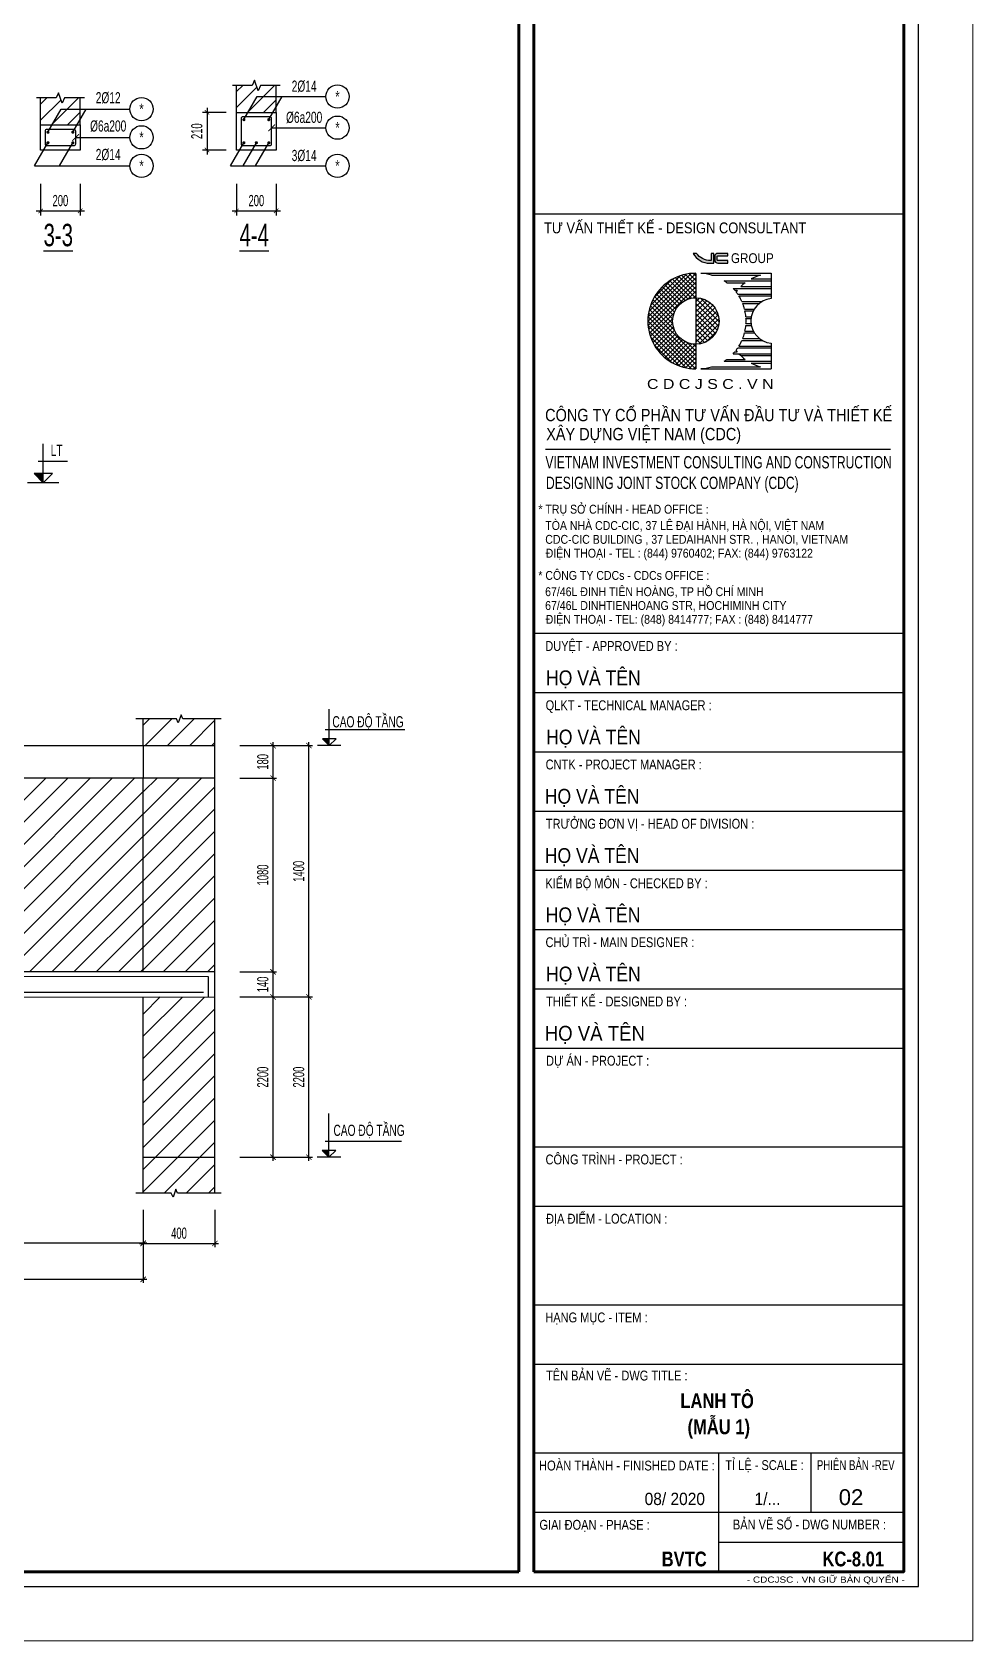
# Model space of a CAD drawing. Header units: millimetres. Extents: x 0 to 23128, y 0 to 16335.
# Drawn here: x 17884 to 23128, y 0 to 8960 of the extents above; entities that cross this region are included whole.
import ezdxf
from ezdxf.enums import TextEntityAlignment as Align

# ---------------------------------------------------------------- set-up
doc = ezdxf.new("R2010")
doc.units = ezdxf.units.MM
doc.header["$LTSCALE"] = 100
doc.header["$MEASUREMENT"] = 0
doc.header["$PDMODE"] = 2
doc.layers.get('0').update_dxf_attribs({"lineweight": 20})
doc.layers.get('Defpoints').update_dxf_attribs({"color": 40, "lineweight": 20})
for name, color, linetype in [('CDC -TEXT KHUNG', 7, 'Continuous'), ('CDC-KHUNGTEN', 9, 'Continuous'), ('CDC.02.DIM', 1, 'Continuous'), ('CDC.03.BORDER', 3, 'Continuous'), ('CDC.05.STEEL', 4, 'Continuous'), ('CDC.06.TEXT', 2, 'Continuous'), ('CDC.10.HATCH', 9, 'Continuous'), ('CDC.11.NOTE', 8, 'Continuous'), ('CDC.14.STEELNUM', 9, 'Continuous'), ('STEEL_NODE', 6, 'Continuous')]:
    doc.layers.add(name, color=color, linetype=linetype)
doc.styles.add('ARIAL', font='arial.ttf', dxfattribs={"width": 0.6})
doc.styles.add('Arial_B_3', font='arialbd.ttf', dxfattribs={"width": 0.75, "height": 3})
doc.styles.add('KT CDC', font='arial.ttf', dxfattribs={"width": 0.85, "height": 200})
doc.dimstyles.new('1-25', dxfattribs={"dimtxt": 62.5, "dimasz": 30, "dimexe": 20, "dimexo": 0, "dimgap": 25, "dimtad": 1, "dimdec": 0, "dimzin": 0, "dimdsep": 46, "dimtxsty": 'ARIAL', "dimblk": 'ARCHTICK', "dimcen": 0, "dimdle": 20, "dimclrd": 1, "dimclre": 1, "dimclrt": 2, "dimadec": 0, "dimazin": 0, "dimtfac": 1, "dimtdec": 0, "dimtmove": 2, "dimatfit": 3, "dimldrblk": 'ARCHTICK', "dimfxl": 1, "dimtolj": 1, "dimtzin": 0, "dimarcsym": 1})
doc.dimstyles.new('dim25', dxfattribs={"dimscale": 25, "dimtxt": 2.5, "dimasz": 1, "dimexe": 1, "dimexo": 0, "dimgap": 1, "dimtad": 1, "dimdec": 0, "dimdsep": 46, "dimtxsty": 'ARIAL', "dimblk": 'ARCHTICK', "dimcen": 1, "dimdle": 1, "dimclrd": 1, "dimclre": 1, "dimclrt": 2, "dimadec": 0, "dimazin": 0, "dimtfac": 0.00072, "dimtdec": 0, "dimtix": 1, "dimtmove": 2, "dimatfit": 3, "dimldrblk": 'ARCHTICK', "dimfxl": 1, "dimtolj": 1, "dimarcsym": 0})

# ---------------------------------------------------------------- blocks, each defined once
blk = doc.blocks.new('_ArchTick')
at = {"color": 0, "linetype": 'ByBlock', "const_width": 0.15}
blk.add_lwpolyline([(-0.5, -0.5), (0.5, 0.5)], dxfattribs=at)
blk = doc.blocks.new('*D15')
at = {"layer": 'CDC.02.DIM', "color": 1, "lineweight": -2, "transparency": 16777216}
for p, q in [((17931.1, 8116.1), (17931.1, 7939.8)), ((18151.3, 8116.1), (18151.3, 7939.8)), ((17906.1, 7964.8), (18176.3, 7964.8))]:
    blk.add_line(p, q, dxfattribs=at)
at = {"layer": 'Defpoints', "color": 0, "transparency": 16777216}
for p in [(17931.1, 8116.1), (18151.3, 8116.1), (18151.3, 7964.8)]:
    blk.add_point(p, dxfattribs=at)
at = {"layer": 'CDC.02.DIM', "color": 1, "lineweight": -2, "transparency": 16777216, "xscale": 25, "yscale": 25, "zscale": 25, "rotation": 180}
blk.add_blockref('_ArchTick', (17931.1, 7964.8), dxfattribs=at)
at = {"layer": 'CDC.02.DIM', "color": 1, "lineweight": -2, "transparency": 16777216, "xscale": 25, "yscale": 25, "zscale": 25}
blk.add_blockref('_ArchTick', (18151.3, 7964.8), dxfattribs=at)
at = {"layer": 'CDC.02.DIM', "color": 2, "transparency": 16777216, "insert": (18041.2, 8021.8), "char_height": 62.5, "attachment_point": 5, "style": 'ARIAL'}
blk.add_mtext('\\A1;200', dxfattribs=at)
blk = doc.blocks.new('*D91')
at = {"layer": 'CDC.02.DIM', "color": 1, "lineweight": -2, "transparency": 16777216}
for p, q in [((19023.5, 8116.1), (19023.5, 7939.8)), ((19243.6, 8116.1), (19243.6, 7939.8)), ((18998.5, 7964.8), (19268.6, 7964.8))]:
    blk.add_line(p, q, dxfattribs=at)
at = {"layer": 'Defpoints', "color": 0, "transparency": 16777216}
for p in [(19023.5, 8116.1), (19243.6, 8116.1), (19243.6, 7964.8)]:
    blk.add_point(p, dxfattribs=at)
at = {"layer": 'CDC.02.DIM', "color": 1, "lineweight": -2, "transparency": 16777216, "xscale": 25, "yscale": 25, "zscale": 25, "rotation": 180}
blk.add_blockref('_ArchTick', (19023.5, 7964.8), dxfattribs=at)
at = {"layer": 'CDC.02.DIM', "color": 1, "lineweight": -2, "transparency": 16777216, "xscale": 25, "yscale": 25, "zscale": 25}
blk.add_blockref('_ArchTick', (19243.6, 7964.8), dxfattribs=at)
at = {"layer": 'CDC.02.DIM', "color": 2, "transparency": 16777216, "insert": (19133.5, 8021.8), "char_height": 62.5, "attachment_point": 5, "style": 'ARIAL'}
blk.add_mtext('\\A1;200', dxfattribs=at)
blk = doc.blocks.new('*D92')
at = {"layer": 'CDC.02.DIM', "color": 1, "lineweight": -2, "transparency": 16777216}
for p, q in [((18964.9, 8513.7), (18833.7, 8513.7)), ((18858.7, 8538.7), (18858.7, 8278.7)), ((18964.9, 8303.7), (18833.7, 8303.7))]:
    blk.add_line(p, q, dxfattribs=at)
at = {"layer": 'Defpoints', "color": 0, "transparency": 16777216}
for p in [(18964.9, 8513.7), (18858.7, 8303.7), (18964.9, 8303.7)]:
    blk.add_point(p, dxfattribs=at)
at = {"layer": 'CDC.02.DIM', "color": 1, "lineweight": -2, "transparency": 16777216, "xscale": 25, "yscale": 25, "zscale": 25}
for p, rotation in [((18858.7, 8513.7), 90), ((18858.7, 8303.7), 270)]:
    blk.add_blockref('_ArchTick', p, dxfattribs=dict(at, rotation=rotation))
at = {"layer": 'CDC.02.DIM', "color": 2, "transparency": 16777216, "insert": (18801.8, 8408.7), "char_height": 62.5, "attachment_point": 5, "rotation": 90, "style": 'ARIAL'}
blk.add_mtext('\\A1;210', dxfattribs=at)
blk = doc.blocks.new('*D127')
at = {"layer": 'CDC.02.DIM', "color": 1, "lineweight": -2, "transparency": 16777216}
for p, q in [((13402.4, 2402.4), (13402.4, 1993.4)), ((18502.4, 2400.9), (18502.4, 1993.4)), ((18522.4, 2013.4), (13382.4, 2013.4))]:
    blk.add_line(p, q, dxfattribs=at)
at = {"layer": 'Defpoints', "color": 0, "transparency": 16777216}
for p in [(13402.4, 2402.4), (18502.4, 2400.9), (13402.4, 2013.4)]:
    blk.add_point(p, dxfattribs=at)
at = {"layer": 'CDC.02.DIM', "color": 1, "lineweight": -2, "transparency": 16777216, "xscale": 30, "yscale": 30, "zscale": 30, "rotation": 180}
blk.add_blockref('_ArchTick', (13402.4, 2013.4), dxfattribs=at)
at = {"layer": 'CDC.02.DIM', "color": 1, "lineweight": -2, "transparency": 16777216, "xscale": 30, "yscale": 30, "zscale": 30}
blk.add_blockref('_ArchTick', (18502.4, 2013.4), dxfattribs=at)
at = {"layer": 'CDC.02.DIM', "color": 2, "transparency": 16777216, "insert": (15952.4, 2070.3), "char_height": 62.5, "attachment_point": 5, "style": 'ARIAL'}
blk.add_mtext('\\A1;5100', dxfattribs=at)
blk = doc.blocks.new('*D131')
at = {"layer": 'CDC.02.DIM', "color": 1, "lineweight": -2, "transparency": 16777216}
for p, q in [((16802.4, 2402.4), (16802.4, 2194.9)), ((18502.4, 2400.9), (18502.4, 2194.9)), ((18522.4, 2214.9), (16782.4, 2214.9))]:
    blk.add_line(p, q, dxfattribs=at)
at = {"layer": 'Defpoints', "color": 0, "transparency": 16777216}
for p in [(16802.4, 2402.4), (18502.4, 2400.9), (16802.4, 2214.9)]:
    blk.add_point(p, dxfattribs=at)
at = {"layer": 'CDC.02.DIM', "color": 1, "lineweight": -2, "transparency": 16777216, "xscale": 30, "yscale": 30, "zscale": 30, "rotation": 180}
blk.add_blockref('_ArchTick', (16802.4, 2214.9), dxfattribs=at)
at = {"layer": 'CDC.02.DIM', "color": 1, "lineweight": -2, "transparency": 16777216, "xscale": 30, "yscale": 30, "zscale": 30}
blk.add_blockref('_ArchTick', (18502.4, 2214.9), dxfattribs=at)
at = {"layer": 'CDC.02.DIM', "color": 2, "transparency": 16777216, "insert": (17652.4, 2271.8), "char_height": 62.5, "attachment_point": 5, "style": 'ARIAL'}
blk.add_mtext('\\A1;1700', dxfattribs=at)
blk = doc.blocks.new('*D132')
at = {"layer": 'CDC.02.DIM', "color": 1, "lineweight": -2, "transparency": 16777216}
for p, q in [((18502.4, 2400.9), (18502.4, 2193.4)), ((18902.4, 2400.9), (18902.4, 2193.4)), ((18482.4, 2213.4), (18922.4, 2213.4))]:
    blk.add_line(p, q, dxfattribs=at)
at = {"layer": 'Defpoints', "color": 0, "transparency": 16777216}
for p in [(18502.4, 2400.9), (18902.4, 2400.9), (18902.4, 2213.4)]:
    blk.add_point(p, dxfattribs=at)
at = {"layer": 'CDC.02.DIM', "color": 1, "lineweight": -2, "transparency": 16777216, "xscale": 30, "yscale": 30, "zscale": 30, "rotation": 180}
blk.add_blockref('_ArchTick', (18502.4, 2213.4), dxfattribs=at)
at = {"layer": 'CDC.02.DIM', "color": 1, "lineweight": -2, "transparency": 16777216, "xscale": 30, "yscale": 30, "zscale": 30}
blk.add_blockref('_ArchTick', (18902.4, 2213.4), dxfattribs=at)
at = {"layer": 'CDC.02.DIM', "color": 2, "transparency": 16777216, "insert": (18702.4, 2270.3), "char_height": 62.5, "attachment_point": 5, "style": 'ARIAL'}
blk.add_mtext('\\A1;400', dxfattribs=at)
blk = doc.blocks.new('*D133')
at = {"layer": 'CDC.02.DIM', "color": 1, "lineweight": -2, "transparency": 16777216}
for p, q in [((19040.9, 4986.2), (19246.6, 4986.2)), ((19226.6, 4785.8), (19226.6, 5006.2)), ((19040.9, 4805.8), (19246.6, 4805.8))]:
    blk.add_line(p, q, dxfattribs=at)
at = {"layer": 'Defpoints', "color": 0, "transparency": 16777216}
for p in [(19040.9, 4986.2), (19226.6, 4986.2), (19040.9, 4805.8)]:
    blk.add_point(p, dxfattribs=at)
at = {"layer": 'CDC.02.DIM', "color": 1, "lineweight": -2, "transparency": 16777216, "xscale": 30, "yscale": 30, "zscale": 30}
for p, rotation in [((19226.6, 4986.2), 90), ((19226.6, 4805.8), 270)]:
    blk.add_blockref('_ArchTick', p, dxfattribs=dict(at, rotation=rotation))
at = {"layer": 'CDC.02.DIM', "color": 2, "transparency": 16777216, "insert": (19169.7, 4896), "char_height": 62.5, "attachment_point": 5, "rotation": 90, "style": 'ARIAL'}
blk.add_mtext('\\A1;180', dxfattribs=at)
blk = doc.blocks.new('*D134')
at = {"layer": 'CDC.02.DIM', "color": 1, "lineweight": -2, "transparency": 16777216}
for p, q in [((19040.9, 4805.8), (19246.6, 4805.8)), ((19226.6, 3706.2), (19226.6, 4825.8)), ((19040.9, 3726.2), (19246.6, 3726.2))]:
    blk.add_line(p, q, dxfattribs=at)
at = {"layer": 'Defpoints', "color": 0, "transparency": 16777216}
for p in [(19040.9, 4805.8), (19226.6, 4805.8), (19040.9, 3726.2)]:
    blk.add_point(p, dxfattribs=at)
at = {"layer": 'CDC.02.DIM', "color": 1, "lineweight": -2, "transparency": 16777216, "xscale": 30, "yscale": 30, "zscale": 30}
for p, rotation in [((19226.6, 4805.8), 90), ((19226.6, 3726.2), 270)]:
    blk.add_blockref('_ArchTick', p, dxfattribs=dict(at, rotation=rotation))
at = {"layer": 'CDC.02.DIM', "color": 2, "transparency": 16777216, "insert": (19169.7, 4266), "char_height": 62.5, "attachment_point": 5, "rotation": 90, "style": 'ARIAL'}
blk.add_mtext('\\A1;1080', dxfattribs=at)
blk = doc.blocks.new('*D135')
at = {"layer": 'CDC.02.DIM', "color": 1, "lineweight": -2, "transparency": 16777216}
for p, q in [((19040.9, 3726.2), (19246.6, 3726.2)), ((19226.6, 3566.2), (19226.6, 3746.2)), ((19040.9, 3586.2), (19246.6, 3586.2))]:
    blk.add_line(p, q, dxfattribs=at)
at = {"layer": 'Defpoints', "color": 0, "transparency": 16777216}
for p in [(19040.9, 3726.2), (19226.6, 3726.2), (19040.9, 3586.2)]:
    blk.add_point(p, dxfattribs=at)
at = {"layer": 'CDC.02.DIM', "color": 1, "lineweight": -2, "transparency": 16777216, "xscale": 30, "yscale": 30, "zscale": 30}
for p, rotation in [((19226.6, 3726.2), 90), ((19226.6, 3586.2), 270)]:
    blk.add_blockref('_ArchTick', p, dxfattribs=dict(at, rotation=rotation))
at = {"layer": 'CDC.02.DIM', "color": 2, "transparency": 16777216, "insert": (19169.7, 3656.2), "char_height": 62.5, "attachment_point": 5, "rotation": 90, "style": 'ARIAL'}
blk.add_mtext('\\A1;140', dxfattribs=at)
blk = doc.blocks.new('*D136')
at = {"layer": 'CDC.02.DIM', "color": 1, "lineweight": -2, "transparency": 16777216}
for p, q in [((19040.9, 3586.2), (19246.6, 3586.2)), ((19226.6, 2673.7), (19226.6, 3606.2)), ((19040.9, 2693.7), (19246.6, 2693.7))]:
    blk.add_line(p, q, dxfattribs=at)
at = {"layer": 'Defpoints', "color": 0, "transparency": 16777216}
for p in [(19040.9, 3586.2), (19226.6, 3586.2), (19040.9, 2693.7)]:
    blk.add_point(p, dxfattribs=at)
at = {"layer": 'CDC.02.DIM', "color": 1, "lineweight": -2, "transparency": 16777216, "xscale": 30, "yscale": 30, "zscale": 30}
for p, rotation in [((19226.6, 3586.2), 90), ((19226.6, 2693.7), 270)]:
    blk.add_blockref('_ArchTick', p, dxfattribs=dict(at, rotation=rotation))
at = {"layer": 'CDC.02.DIM', "color": 2, "transparency": 16777216, "insert": (19169.7, 3139.9), "char_height": 62.5, "attachment_point": 5, "rotation": 90, "style": 'ARIAL'}
blk.add_mtext('\\A1;2200', dxfattribs=at)
blk = doc.blocks.new('*D137')
at = {"layer": 'CDC.02.DIM', "color": 1, "lineweight": -2, "transparency": 16777216}
for p, q in [((19040.9, 4986.2), (19446.6, 4986.2)), ((19426.6, 3566.2), (19426.6, 5006.2)), ((19040.9, 3586.2), (19446.6, 3586.2))]:
    blk.add_line(p, q, dxfattribs=at)
at = {"layer": 'Defpoints', "color": 0, "transparency": 16777216}
for p in [(19040.9, 4986.2), (19426.6, 4986.2), (19040.9, 3586.2)]:
    blk.add_point(p, dxfattribs=at)
at = {"layer": 'CDC.02.DIM', "color": 1, "lineweight": -2, "transparency": 16777216, "xscale": 30, "yscale": 30, "zscale": 30}
for p, rotation in [((19426.6, 4986.2), 90), ((19426.6, 3586.2), 270)]:
    blk.add_blockref('_ArchTick', p, dxfattribs=dict(at, rotation=rotation))
at = {"layer": 'CDC.02.DIM', "color": 2, "transparency": 16777216, "insert": (19369.7, 4286.2), "char_height": 62.5, "attachment_point": 5, "rotation": 90, "style": 'ARIAL'}
blk.add_mtext('\\A1;1400', dxfattribs=at)
blk = doc.blocks.new('*D138')
at = {"layer": 'CDC.02.DIM', "color": 1, "lineweight": -2, "transparency": 16777216}
for p, q in [((19040.9, 3586.2), (19446.6, 3586.2)), ((19426.6, 2673.7), (19426.6, 3606.2)), ((19040.9, 2693.7), (19446.6, 2693.7))]:
    blk.add_line(p, q, dxfattribs=at)
at = {"layer": 'Defpoints', "color": 0, "transparency": 16777216}
for p in [(19040.9, 3586.2), (19426.6, 3586.2), (19040.9, 2693.7)]:
    blk.add_point(p, dxfattribs=at)
at = {"layer": 'CDC.02.DIM', "color": 1, "lineweight": -2, "transparency": 16777216, "xscale": 30, "yscale": 30, "zscale": 30}
for p, rotation in [((19426.6, 3586.2), 90), ((19426.6, 2693.7), 270)]:
    blk.add_blockref('_ArchTick', p, dxfattribs=dict(at, rotation=rotation))
at = {"layer": 'CDC.02.DIM', "color": 2, "transparency": 16777216, "insert": (19369.7, 3139.9), "char_height": 62.5, "attachment_point": 5, "rotation": 90, "style": 'ARIAL'}
blk.add_mtext('\\A1;2200', dxfattribs=at)
blk = doc.blocks.new('LOGOmoi')
at = {"layer": 'CDC -TEXT KHUNG'}
h = blk.add_hatch(color=1, dxfattribs=at)
h.paths.add_polyline_path([(1.46, 5.45), (1.26, 5.45), (1.26, 4.88), (1.21, 4.88, -0.237912), (0.06, 5.45), (-0.2, 5.45, 0.272847), (1.14, 4.66), (1.46, 4.66)])
h.paths.add_polyline_path([(2.59, 5.45), (1.8, 5.45, 0.414214), (1.54, 5.2), (1.54, 4.92, 0.414214), (1.8, 4.66), (2.59, 4.66), (2.59, 4.87), (1.8, 4.87, -0.414214), (1.74, 4.92), (1.74, 5.2, -0.414214), (1.8, 5.25), (2.59, 5.25)])
h = blk.add_hatch(dxfattribs=at)
h.set_pattern_fill('ANSI37', color=102, scale=2.293939, angle=360, style=0)
h.set_pattern_definition([(45, (-2844.4439, 636.61023), (-0.178426552, 0.178426553), []), (135, (-2844.4439, 636.61023), (-0.178426552, -0.178426553), [])])
edge = h.paths.add_edge_path()
edge.add_arc((0.02, 0), 1.87, 90, 270)
edge.add_line((0.02, -1.88), (0.02, -3.84))
edge.add_line((0.02, -3.84), (-0.17, -3.84))
edge.add_line((-0.17, -3.84), (-0.36, -3.83))
edge.add_line((-0.36, -3.83), (-0.55, -3.8))
edge.add_line((-0.55, -3.8), (-0.73, -3.77))
edge.add_line((-0.73, -3.77), (-0.92, -3.73))
edge.add_line((-0.92, -3.73), (-1.1, -3.68))
edge.add_line((-1.1, -3.68), (-1.28, -3.62))
edge.add_line((-1.28, -3.62), (-1.45, -3.55))
edge.add_line((-1.45, -3.55), (-1.63, -3.48))
edge.add_line((-1.63, -3.48), (-1.79, -3.39))
edge.add_line((-1.79, -3.39), (-1.96, -3.3))
edge.add_line((-1.96, -3.3), (-2.12, -3.2))
edge.add_line((-2.12, -3.2), (-2.27, -3.09))
edge.add_line((-2.27, -3.09), (-2.42, -2.97))
edge.add_line((-2.42, -2.97), (-2.56, -2.85))
edge.add_line((-2.56, -2.85), (-2.7, -2.72))
edge.add_line((-2.7, -2.72), (-2.83, -2.58))
edge.add_line((-2.83, -2.58), (-2.95, -2.44))
edge.add_line((-2.95, -2.44), (-3.07, -2.29))
edge.add_line((-3.07, -2.29), (-3.18, -2.14))
edge.add_line((-3.18, -2.14), (-3.28, -1.98))
edge.add_line((-3.28, -1.98), (-3.37, -1.81))
edge.add_line((-3.37, -1.81), (-3.46, -1.64))
edge.add_line((-3.46, -1.64), (-3.53, -1.47))
edge.add_line((-3.53, -1.47), (-3.6, -1.3))
edge.add_line((-3.6, -1.3), (-3.66, -1.12))
edge.add_line((-3.66, -1.12), (-3.71, -0.93))
edge.add_line((-3.71, -0.93), (-3.75, -0.75))
edge.add_line((-3.75, -0.75), (-3.79, -0.56))
edge.add_line((-3.79, -0.56), (-3.81, -0.38))
edge.add_line((-3.81, -0.38), (-3.82, -0.19))
edge.add_line((-3.82, -0.19), (-3.83, 0))
edge.add_line((-3.83, 0), (-3.82, 0.19))
edge.add_line((-3.82, 0.19), (-3.81, 0.38))
edge.add_line((-3.81, 0.38), (-3.79, 0.56))
edge.add_line((-3.79, 0.56), (-3.75, 0.75))
edge.add_line((-3.75, 0.75), (-3.71, 0.93))
edge.add_line((-3.71, 0.93), (-3.66, 1.12))
edge.add_line((-3.66, 1.12), (-3.6, 1.3))
edge.add_line((-3.6, 1.3), (-3.53, 1.47))
edge.add_line((-3.53, 1.47), (-3.46, 1.64))
edge.add_line((-3.46, 1.64), (-3.37, 1.81))
edge.add_line((-3.37, 1.81), (-3.28, 1.98))
edge.add_line((-3.28, 1.98), (-3.18, 2.14))
edge.add_line((-3.18, 2.14), (-3.07, 2.29))
edge.add_line((-3.07, 2.29), (-2.95, 2.44))
edge.add_line((-2.95, 2.44), (-2.83, 2.58))
edge.add_line((-2.83, 2.58), (-2.7, 2.72))
edge.add_line((-2.7, 2.72), (-2.56, 2.85))
edge.add_line((-2.56, 2.85), (-2.42, 2.97))
edge.add_line((-2.42, 2.97), (-2.27, 3.09))
edge.add_line((-2.27, 3.09), (-2.12, 3.2))
edge.add_line((-2.12, 3.2), (-1.96, 3.3))
edge.add_line((-1.96, 3.3), (-1.79, 3.39))
edge.add_line((-1.79, 3.39), (-1.63, 3.48))
edge.add_line((-1.63, 3.48), (-1.45, 3.55))
edge.add_line((-1.45, 3.55), (-1.28, 3.62))
edge.add_line((-1.28, 3.62), (-1.1, 3.68))
edge.add_line((-1.1, 3.68), (-0.92, 3.73))
edge.add_line((-0.92, 3.73), (-0.73, 3.77))
edge.add_line((-0.73, 3.77), (-0.55, 3.8))
edge.add_line((-0.55, 3.8), (-0.36, 3.83))
edge.add_line((-0.36, 3.83), (-0.17, 3.84))
edge.add_line((-0.17, 3.84), (0.02, 3.84))
edge.add_line((0.02, 3.84), (0.02, 1.87))
h = blk.add_hatch(dxfattribs=at)
h.set_pattern_fill('ANSI37', color=1, scale=2.293939, angle=360, style=0)
h.set_pattern_definition([(45, (-486.53502, -144.21504), (-0.20275745, 0.20275745), []), (135, (-486.53502, -144.21504), (-0.20275745, -0.20275745), [])])
h.paths.add_polyline_path([(0.02, 1.87), (0.02, -1.81), (0.02, -1.88, 0.414214), (1.89, 0, 0.414214)])
at = {"layer": 'CDC -TEXT KHUNG', "color": 102}
for p, q in [((0.02, 3.84), (0.02, -1.81)), ((0.42, 3.85), (6.1, 3.85)), ((1.28, 3.7), (5.24, 3.7)), ((2.3, 3.24), (6.1, 3.24)), ((2.51, 3.09), (4.01, 3.09)), ((3.03, 2.63), (6.1, 2.63)), ((3.64, 2.78), (6.1, 2.78)), ((4.47, 3.39), (6.1, 3.39)), ((6.1, 3.85), (6.1, 1.81)), ((3.16, 2.49), (3.36, 2.49)), ((3.4, 2.17), (6.1, 2.17)), ((3.49, 2.03), (6.1, 2.03)), ((3.74, 1.57), (5.37, 1.57)), ((3.8, 1.42), (5.15, 1.42)), ((3.95, 0.96), (4.75, 0.96)), ((3.98, 0.81), (4.66, 0.81)), ((4.05, 0.35), (4.51, 0.35)), ((4.06, 0.2), (4.49, 0.2)), ((3.95, -0.96), (4.75, -0.96)), ((3.98, -0.81), (4.66, -0.81)), ((4.05, -0.35), (4.51, -0.35)), ((4.06, -0.2), (4.49, -0.2)), ((0.02, -1.81), (0.02, -3.84)), ((3.16, -2.49), (3.36, -2.49)), ((3.4, -2.17), (6.1, -2.17)), ((3.49, -2.03), (6.1, -2.03)), ((3.74, -1.57), (5.37, -1.57)), ((3.8, -1.42), (5.15, -1.42)), ((6.1, -1.79), (6.1, -3.84)), ((0.01, -3.84), (0.02, -3.84)), ((0.42, -3.84), (6.1, -3.84)), ((1.28, -3.7), (5.24, -3.7)), ((2.3, -3.24), (6.1, -3.24)), ((2.51, -3.09), (4.01, -3.09)), ((3.03, -2.63), (6.1, -2.63)), ((3.64, -2.78), (6.1, -2.78)), ((4.47, -3.39), (6.1, -3.39))]:
    blk.add_line(p, q, dxfattribs=at)
at = {"layer": 'CDC -TEXT KHUNG'}
blk.add_line((3.78, 1.21), (3.78, 1.21), dxfattribs=at)
at = {"layer": 'CDC -TEXT KHUNG', "color": 1}
for points in [[(1.46, 5.45), (1.26, 5.45), (1.26, 4.88), (1.21, 4.88, -0.237912), (0.06, 5.45), (-0.2, 5.45, 0.272847), (1.14, 4.66), (1.46, 4.66)], [(2.59, 5.45), (1.8, 5.45, 0.414214), (1.54, 5.2), (1.54, 4.92, 0.414214), (1.8, 4.66), (2.59, 4.66), (2.59, 4.87), (1.8, 4.87, -0.414214), (1.74, 4.92), (1.74, 5.2, -0.414214), (1.8, 5.25), (2.59, 5.25)]]:
    blk.add_lwpolyline(points, format="xyb", close=True, dxfattribs=at)
at = {"layer": 'CDC -TEXT KHUNG', "color": 102}
blk.add_circle((0.02, 0), 1.87, dxfattribs=at)
blk.add_arc((0, 0), 3.85, 89.7449, 270.2551, dxfattribs=at)
at = {"layer": 'CDC -TEXT KHUNG', "color": 112}
blk.add_ellipse((0.22, 0), major_axis=(-2.72, 2.72), ratio=1, start_param=-1.064136, end_param=-0.838054, dxfattribs=at)
at = {"layer": 'CDC -TEXT KHUNG', "color": 102}
for centre, major_axis, start_param, end_param in [((0.22, 0), (-2.72, 2.72), -1.423028, -1.355019), ((0.22, 0), (2.72, 2.72), 6.199614, 6.251308), ((6.3, 0), (-2.72, 2.72), -0.147768, -0.022458), ((6.3, 0), (2.72, 2.72), 1.064136, 1.278853), ((6.3, 0), (-2.72, 2.72), 0.083571, 0.124553), ((0.22, 0), (-2.72, 2.72), 4.527318, 4.587836), ((0.22, 0), (-2.72, 2.72), 4.346177, 4.481253), ((0.22, 0), (-2.72, 2.72), 4.178765, 4.304301), ((6.27, 0.01), (1.28, 1.28), 0.884906, 3.827483), ((0.22, 0), (2.72, 2.72), 5.589142, 5.7099), ((0.22, 0), (2.72, 2.72), 5.445131, 5.550443), ((0.22, 0), (-2.72, 2.72), 3.549681, 3.675216), ((0.22, 0), (-2.72, 2.72), 3.714878, 3.835636), ((0.22, 0), (-2.72, 2.72), 3.17347, 3.225164), ((0.22, 0), (2.72, 2.72), 4.836942, 4.89746), ((6.3, 0), (-2.72, 2.72), 1.446243, 1.487225), ((0.22, 0), (2.72, 2.72), 4.943525, 5.078601), ((0.22, 0.01), (2.72, 2.72), 3.979647, 4.205729), ((0.22, 0), (-2.72, 2.72), 2.925816, 2.993825), ((6.3, 0), (-2.72, 2.72), 1.538919, 1.718564), ((6.3, 0), (2.72, 2.72), 3.433536, 3.648253)]:
    blk.add_ellipse(centre, major_axis=major_axis, ratio=1, start_param=start_param, end_param=end_param, dxfattribs=at)
at = {"layer": 'CDC -TEXT KHUNG', "color": 1, "style": 'KT CDC', "width": 0.85}
blk.add_text('GROUP', height=0.792, dxfattribs=at).set_placement((2.85, 4.67))
at = {"layer": 'CDC -TEXT KHUNG', "color": 102, "style": 'KT CDC', "width": 1.15}
blk.add_text('C D C J S C . V N', height=0.8, dxfattribs=at).set_placement((-3.92, -5.47))
blk = doc.blocks.new('Khung tên chuẩn')
at = {"layer": 'CDC-KHUNGTEN', "color": 6, "lineweight": 25}
for p, q in [((82700, 28900), (75200, 28900)), ((82700, 20400), (75200, 20400)), ((82700, 19200), (75200, 19200)), ((82700, 18000), (75200, 18000)), ((82700, 16800), (75200, 16800)), ((82700, 15600), (75200, 15600)), ((82700, 14400), (75200, 14400)), ((82700, 13200), (75200, 13200)), ((82700, 12000), (75200, 12000)), ((82700, 10000), (75200, 10000)), ((82700, 8800), (75200, 8800)), ((82700, 6800), (75200, 6800)), ((82700, 5600), (75200, 5600)), ((82700, 3800), (75200, 3800)), ((78950, 1400), (78950, 3800)), ((80825, 2600), (80825, 3800)), ((82700, 2600), (75200, 2600)), ((78950, 2000), (82700, 2000))]:
    blk.add_line(p, q, dxfattribs=at)
at = {"layer": 'CDC-KHUNGTEN', "color": 6}
blk.add_line((75439, 24136), (82433, 24136), dxfattribs=at)
at = {"layer": 'CDC-KHUNGTEN', "color": 8}
blk.add_lwpolyline([(75096, 1100), (83000, 1100), (83000, 58300), (3000, 58300), (3000, 1100), (75096, 1100)], dxfattribs=at)
at = {"layer": 'CDC-KHUNGTEN', "color": 255, "lineweight": 60}
blk.add_lwpolyline([(74900, 1400), (74900, 58000), (3300, 58000), (3300, 1400), (74900, 1400)], close=True, dxfattribs=at)
blk.add_lwpolyline([(75200, 1400), (82700, 1400), (82700, 58000), (75200, 58000), (75200, 1400)], dxfattribs=at)
at = {"layer": 'Defpoints', "color": 1, "ltscale": 0.2}
blk.add_lwpolyline([(0, 0), (0, 59400), (84100, 59400), (84100, 0), (0, 0)], close=True, dxfattribs=at)
at = {"layer": 'CDC-KHUNGTEN', "xscale": 251.3908497502836, "yscale": 251.3908497502836, "zscale": 251.3908497502836}
blk.add_blockref('LOGOmoi', (78480, 26732), dxfattribs=at)
at = {"layer": 'CDC -TEXT KHUNG', "style": 'KT CDC', "width": 0.85}
blk.add_text('TƯ VẤN THIẾT KẾ - DESIGN CONSULTANT', height=220, dxfattribs=at).set_placement((78066, 28509), align=Align.CENTER)
at = {"layer": 'CDC -TEXT KHUNG', "color": 7, "style": 'Arial_B_3', "width": 0.8}
blk.add_text('BVTC', height=300, dxfattribs=at).set_placement((78705, 1508), align=Align.RIGHT)
at = {"layer": 'CDC -TEXT KHUNG', "color": 6, "style": 'KT CDC', "width": 1.15}
blk.add_text('- CDCJSC . VN GIỮ BẢN QUYỂN -', height=125.69, dxfattribs=at).set_placement((79519, 1177))
at = {"layer": 'CDC-KHUNGTEN', "color": 6}
for s, height, style, width, p in [('CÔNG TY CỔ PHẦN TƯ VẤN ÐẦU TƯ VÀ THIẾT KẾ', 250, 'KT CDC', 0.84, (75430, 24703)), ('XÂY DỰNG VIỆT NAM (CDC)', 250, 'KT CDC', 0.84, (75452, 24317)), ('VIETNAM INVESTMENT CONSULTING AND CONSTRUCTION ', 250, 'KT CDC', 0.7, (75436, 23747)), ('DESIGNING JOINT STOCK COMPANY (CDC)', 250, 'KT CDC', 0.7, (75448, 23330)), ('* TRỤ SỞ CHÍNH - HEAD OFFICE :', 180, 'KT CDC', 0.85, (75294, 22830)), ('TÒA NHÀ CDC-CIC, 37 LÊ ĐẠI HÀNH, HÀ NỘI, VIỆT NAM', 180, 'KT CDC', 0.85, (75433, 22500)), ('ĐIỆN THOẠI - TEL : (844) 9760402; FAX: (844) 9763122', 180, 'KT CDC', 0.85, (75441, 21940)), ('CDC-CIC BUILDING , 37 LEDAIHANH STR. , HANOI, VIETNAM', 180, 'KT CDC', 0.85, (75433, 22220)), ('* CÔNG TY CDCs - CDCs OFFICE :', 180, 'KT CDC', 0.85, (75292, 21490)), ('67/46L ĐINH TIÊN HOÀNG, TP HỒ CHÍ MINH', 180, 'KT CDC', 0.85, (75430, 21160)), ('67/46L DINHTIENHOANG STR, HOCHIMINH CITY', 180, 'KT CDC', 0.85, (75430, 20880)), ('ĐIỆN THOẠI - TEL: (848) 8414777; FAX : (848) 8414777', 180, 'KT CDC', 0.85, (75442, 20600)), ('DUYỆT - APPROVED BY :', 200, 'ARIAL', 0.8, (75433, 20050)), ('QLKT - TECHNICAL MANAGER :', 200, 'ARIAL', 0.8, (75440, 18850)), ('CNTK - PROJECT MANAGER :', 200, 'ARIAL', 0.8, (75440, 17650)), ('TRƯỞNG ĐƠN VỊ - HEAD OF DIVISION :', 200, 'ARIAL', 0.8, (75445, 16450)), ('KIỂM BỘ MÔN - CHECKED BY :', 200, 'ARIAL', 0.8, (75434, 15244)), ('CHỦ TRÌ - MAIN DESIGNER :', 200, 'ARIAL', 0.8, (75438, 14050)), ('THIẾT KẾ - DESIGNED BY :', 200, 'ARIAL', 0.8, (75450, 12850)), ('DỰ ÁN - PROJECT :  ', 200, 'ARIAL', 0.8, (75449, 11650)), ('CÔNG TRÌNH - PROJECT :  ', 200, 'ARIAL', 0.8, (75438, 9650)), ('ĐỊA ĐIỂM - LOCATION :', 200, 'ARIAL', 0.8, (75449, 8450)), ('HẠNG MỤC - ITEM : ', 200, 'ARIAL', 0.8, (75433, 6450)), ('TÊN BẢN VẼ - DWG TITLE :', 200, 'ARIAL', 0.8, (75448, 5273)), ('TỈ LỆ - SCALE :', 200, 'ARIAL', 0.8, (79082, 3459)), ('PHIÊN BẢN -REV', 200, 'ARIAL', 0.7, (80938, 3459)), ('GIAI ĐOẠN - PHASE :', 200, 'ARIAL', 0.8, (75315, 2250)), ('BẢN VẼ SỐ - DWG NUMBER :', 200, 'ARIAL', 0.8, (79236, 2256))]:
    blk.add_text(s, height=height, dxfattribs=dict(at, style=style, width=width)).set_placement(p)
at = {"layer": 'CDC-KHUNGTEN', "color": 7}
for style, width, p in [('KT CDC', 0.85, (75448, 19356)), ('KT CDC', 0.85, (75450, 18156)), ('KT CDC', 0.85, (75423, 16956)), ('KT CDC', 0.85, (75423, 15756)), ('KT CDC', 0.85, (75442, 14556)), ('KT CDC', 0.85, (75448, 13356)), ('ARIAL', 0.9, (75421, 12156))]:
    blk.add_text('HỌ VÀ TÊN', height=300, dxfattribs=dict(at, style=style, width=width)).set_placement(p)
at = {"layer": 'CDC-KHUNGTEN', "color": 6, "style": 'ARIAL', "width": 0.814645}
blk.add_text('HOÀN THÀNH - FINISHED DATE :', height=200, dxfattribs=at).set_placement((75304, 3450), (78870, 3450), align=Align.FIT)
at = {"layer": 'CDC-KHUNGTEN', "color": 7, "style": 'ARIAL', "width": 0.9}
for s, p in [('08/ 2020', (78670, 2750)), ('1/...', (80200, 2750))]:
    blk.add_text(s, height=250, dxfattribs=at).set_placement(p, align=Align.RIGHT)
at = {"layer": 'CDC-KHUNGTEN', "color": 7, "style": 'KT CDC'}
blk.add_text('02', height=320, dxfattribs=at).set_placement((81879, 2750), align=Align.RIGHT)

msp = doc.modelspace()

# ---------------------------------------------------------------- hatches: boundary and pattern name
at = {"layer": 'CDC.10.HATCH'}
h = msp.add_hatch(dxfattribs=at)
h.set_pattern_fill('ANSI31', color=256, scale=500, style=0)
h.set_pattern_definition([(45, (-163879.35, 122357.756), (-44.194174, 44.194174), [])])
h.paths.add_polyline_path([(19138.4, 8601.7), (19243.6, 8601.7), (19243.6, 8663.7), (19157, 8663.7), (19144.2, 8634.3), (19122.8, 8693.1), (19110.1, 8663.7), (19023.5, 8663.7), (19023.5, 8513.7), (19087.6, 8513.7)])
h.paths.add_polyline_path([(19243.6, 8601.7), (19138.4, 8601.7), (19087.6, 8513.7), (19226.4, 8513.7), (19243.6, 8543.6)], flags=17)
h.paths.add_polyline_path([(19243.6, 8543.6), (19226.4, 8513.7), (19243.6, 8513.7)])
h = msp.add_hatch(dxfattribs=at)
h.set_pattern_fill('ANSI31', color=256, scale=500, style=0)
h.set_pattern_definition([(45, (-164971.685, 122287.756), (-44.194174, 44.194174), [])])
h.paths.add_polyline_path([(18046.1, 8531.7), (18151.3, 8531.7), (18151.3, 8593.7), (18064.6, 8593.7), (18051.9, 8564.3), (18030.5, 8623.1), (18017.8, 8593.7), (17931.1, 8593.7), (17931.1, 8443.7), (17995.3, 8443.7)])
h.paths.add_polyline_path([(18151.3, 8531.7), (18046.1, 8531.7), (17995.3, 8443.7), (18134, 8443.7), (18151.3, 8473.6)], flags=17)
h.paths.add_polyline_path([(18151.3, 8473.6), (18134, 8443.7), (18151.3, 8443.7)])
h = msp.add_hatch(dxfattribs=at)
h.set_pattern_fill('ANSI31', color=256, scale=700, style=0)
h.set_pattern_definition([(45, (18702.41, 3814.635), (-61.872, 61.872), [])])
h.paths.add_polyline_path([(18902.4, 4807.8), (18502.4, 4807.8), (18502.4, 3727.7), (18902.4, 3727.7)])
h.paths.add_polyline_path([(18902.4, 5135.6), (18723.8, 5135.6), (18714.2, 5157.8), (18698, 5113.4), (18688.4, 5135.6), (18502.4, 5135.6), (18502.4, 4987.7), (18902.4, 4987.7)])
h.paths.add_polyline_path([(18902.4, 3586.1), (18502.4, 3586.2), (18502.4, 2693.7), (18902.4, 2693.7)])
h.paths.add_polyline_path([(18902.4, 2693.7), (18502.4, 2693.7), (18502.4, 2493.7), (18659.4, 2493.7), (18669, 2471.5), (18685.2, 2515.9), (18694.8, 2493.7), (18902.4, 2493.7)])
h = msp.add_hatch(dxfattribs=at)
h.set_pattern_fill('ANSI31', color=256, scale=700, style=0)
h.set_pattern_definition([(45, (16802.43, 4267.74), (-61.872, 61.872), [])])
h.paths.add_polyline_path([(16602.4, 4807.8), (15102.4, 4807.8), (15102.4, 4533.8), (15500.4, 4533.8, -1), (15630, 4533.8, -1.000002), (15500.4, 4533.8), (15102.4, 4533.8), (15102.4, 4408.2), (15199, 4343.1), (15504.5, 4343.1, -1), (15634.1, 4343.1, -1.000002), (15504.5, 4343.1), (15199, 4343.1), (15102.4, 4286.5), (15102.4, 3727.7), (15900.9, 3727.7), (15900.9, 3839.3), (16068.5, 3839.3, -1.000002), (16198.1, 3839.3, -1), (16068.5, 3839.3), (15900.9, 3839.3), (15900.9, 3727.7), (16602.4, 3727.7)])
h.paths.add_polyline_path([(15102.4, 4408.2), (15102.4, 4286.5), (15199, 4343.1)], flags=16)
h.paths.add_polyline_path([(18502.4, 4807.8), (16802.4, 4807.8), (16802.4, 4533.8), (17200.4, 4533.8, -1.000002), (17330, 4533.8, -1), (17200.4, 4533.8), (16802.4, 4533.8), (16802.4, 4408.2), (16899, 4343.1), (17204.5, 4343.1, -1.000002), (17334.1, 4343.1, -1), (17204.5, 4343.1), (16899, 4343.1), (16802.4, 4286.5), (16802.4, 3727.7), (17702.4, 3727.7), (17702.4, 3727.7), (18502.4, 3727.7)])
h.paths.add_polyline_path([(16802.4, 4408.2), (16802.4, 4286.5), (16899, 4343.1)], flags=17)
h.paths.add_polyline_path([(16443.5, 3798.8), (16562.4, 3798.8), (16562.4, 3942.5), (16443.5, 3942.5)], flags=24)
h.paths.add_polyline_path([(15138.6, 3798.8), (15257.5, 3798.8), (15257.5, 3942.5), (15138.6, 3942.5)], flags=24)
h.paths.add_polyline_path([(15899.3, 3845.3), (16071.8, 3845.3), (16071.8, 3946.2), (15899.3, 3946.2)], flags=24)
h.paths.add_polyline_path([(15182.7, 4346.8), (15418.3, 4346.8), (15418.3, 4447.8), (15182.7, 4447.8)], flags=25)
h.paths.add_polyline_path([(15205.4, 4540.6), (15377.9, 4540.6), (15377.9, 4641.6), (15205.4, 4641.6)], flags=24)
h.paths.add_polyline_path([(15862.9, 4085.4), (16441.8, 4085.4), (16441.8, 4263.9), (15862.9, 4263.9)], flags=24)

# ---------------------------------------------------------------- linework, layer by layer
at = {"layer": 'CDC.02.DIM'}
for p, q in [((17945.5, 6450.7), (17945.5, 6667.8)), ((18080, 6568.4), (17916.8, 6568.4)), ((17945.5, 6450.7), (17894.8, 6501.4)), ((17996.3, 6501.4), (17894.8, 6501.4)), ((17945.5, 6450.7), (17996.3, 6501.4)), ((18032.8, 6450.7), (17858.2, 6450.7)), ((19539.6, 4986.2), (19539.6, 5190)), ((19539.6, 4986.2), (19501.5, 5024.3)), ((19577.6, 5024.3), (19501.5, 5024.3)), ((19960.6, 5074.5), (19518, 5074.5)), ((19539.6, 4986.2), (19577.6, 5024.3)), ((19605, 4986.2), (19474.1, 4986.2)), ((19538.3, 2693.7), (19538.3, 2937)), ((19943.5, 2782), (19516.8, 2782)), ((19603.8, 2693.7), (19472.8, 2693.7)), ((19538.3, 2693.7), (19500.3, 2731.7)), ((19576.4, 2731.7), (19500.3, 2731.7)), ((19538.3, 2693.7), (19576.4, 2731.7))]:
    msp.add_line(p, q, dxfattribs=at)
for points in [[(17894.8, 6501.4), (17945.5, 6450.7), (17945.5, 6501.4)], [(19501.5, 5024.3), (19539.6, 4986.2), (19539.6, 5024.3)], [(19500.3, 2731.7), (19538.3, 2693.7), (19538.3, 2731.7)]]:
    msp.add_solid(points, dxfattribs=at)
at = {"layer": 'CDC.03.BORDER'}
for p, q in [((19023.5, 8513.7), (19023.5, 8663.7)), ((19243.6, 8513.7), (19243.6, 8663.7)), ((17931.1, 8443.7), (17931.1, 8593.7)), ((18151.3, 8443.7), (18151.3, 8593.7)), ((19023.5, 8303.7), (19023.5, 8513.7)), ((19023.5, 8513.7), (19243.6, 8513.7)), ((19243.6, 8513.7), (19243.6, 8303.7)), ((17931.1, 8303.7), (17931.1, 8443.7)), ((17931.1, 8443.7), (18151.3, 8443.7)), ((18151.3, 8443.7), (18151.3, 8303.7)), ((18151.3, 8303.7), (17931.1, 8303.7)), ((19243.6, 8303.7), (19023.5, 8303.7)), ((18502.4, 4986.2), (18502.4, 5135.6)), ((18902.4, 2493.7), (18902.4, 5135.6)), ((13402.4, 4987.7), (18502.4, 4987.7)), ((18502.4, 3727.7), (18502.4, 4807.8)), ((16802.4, 3727.7), (18184.4, 3727.7)), ((17702.4, 3727.7), (18902.4, 3727.7)), ((13002.4, 3587.8), (18902.4, 3586.1)), ((18502.4, 2493.7), (18502.4, 3586.2))]:
    msp.add_line(p, q, dxfattribs=at)
at = {"layer": 'CDC.05.STEEL'}
for p, q in [((13035.1, 3702.7), (18865.2, 3701.2)), ((18865.2, 3701.2), (18865.2, 3585.3)), ((18838.6, 3611.2), (13051.6, 3612.7))]:
    msp.add_line(p, q, dxfattribs=at)
for points in [[(19048.5, 8338.7, 0.414214), (19058.5, 8328.7), (19208.6, 8328.7, 0.414214), (19218.6, 8338.7), (19218.6, 8478.7, 0.414214), (19208.6, 8488.7), (19058.5, 8488.7, 0.414214), (19048.5, 8478.7)], [(17956.1, 8338.7, 0.414214), (17966.1, 8328.7), (18116.3, 8328.7, 0.414214), (18126.3, 8338.7), (18126.3, 8408.7, 0.414214), (18116.3, 8418.7), (17966.1, 8418.7, 0.414214), (17956.1, 8408.7)]]:
    msp.add_lwpolyline(points, format="xyb", close=True, dxfattribs=at)
at = {"layer": 'CDC.10.HATCH', "ltscale": 3}
for p, q in [((18502.4, 4987.7), (18902.4, 4987.7)), ((18502.4, 4986.2), (18502.4, 4807.8)), ((13002.6, 4807.8), (18902.6, 4807.8)), ((18502.4, 2693.7), (18902.4, 2693.7))]:
    msp.add_line(p, q, dxfattribs=at)
at = {"layer": 'CDC.11.NOTE'}
for p, q in [((17971.8, 8403.1), (18046.1, 8531.7)), ((18046.1, 8531.7), (18428.6, 8531.7)), ((18110.6, 8403.1), (18184.9, 8531.7)), ((19064.2, 8473.1), (19138.4, 8601.7)), ((19138.4, 8601.7), (19520.9, 8601.7)), ((19202.9, 8473.1), (19277.2, 8601.7)), ((19218.6, 8428.3), (19520.9, 8428.3)), ((17897.5, 8215.7), (17971.8, 8344.3)), ((18036.3, 8215.7), (18110.6, 8344.3)), ((18126.3, 8374.4), (18428.6, 8374.4)), ((18989.9, 8215.7), (19064.2, 8344.3)), ((19059.2, 8215.7), (19133.5, 8344.3)), ((19128.6, 8215.7), (19202.9, 8344.3)), ((17897.5, 8215.7), (18428.6, 8215.7)), ((18989.9, 8215.7), (19520.9, 8215.7))]:
    msp.add_line(p, q, dxfattribs=at)
for points in [[(19267.1, 8663.7), (19157, 8663.7), (19144.2, 8634.3), (19122.8, 8693.1), (19110.1, 8663.7), (19000, 8663.7)], [(18174.7, 8593.7), (18064.6, 8593.7), (18051.9, 8564.3), (18030.5, 8623.1), (18017.8, 8593.7), (17907.7, 8593.7)], [(18936.6, 5135.6), (18723.8, 5135.6), (18714.2, 5157.8), (18698, 5113.4), (18688.4, 5135.6), (18461.9, 5135.6)], [(18936.6, 2493.7), (18694.8, 2493.7), (18685.2, 2515.9), (18669, 2471.5), (18659.4, 2493.7), (18461.9, 2493.7)]]:
    msp.add_lwpolyline(points, dxfattribs=at)
at = {"layer": 'CDC.14.STEELNUM'}
for centre in [(19585.7, 8601.7, 0), (18493.4, 8531.7, 0), (18493.4, 8374.4, 0), (19585.7, 8428.3, 0), (18493.4, 8215.7, 0), (19585.7, 8215.7, 0)]:
    msp.add_circle(centre, 64.8, dxfattribs=at)
at = {"layer": 'STEEL_NODE', "const_width": 8.75}
for points in [[(19059.8, 8473.1, -1), (19068.5, 8473.1, -1)], [(19207.3, 8473.1, 1), (19198.5, 8473.1, 1)], [(17967.4, 8403.1, -1), (17976.2, 8403.1, -1)], [(17967.4, 8344.3, 1), (17976.2, 8344.3, 1)], [(18114.9, 8403.1, 1), (18106.2, 8403.1, 1)], [(18114.9, 8344.3, -1), (18106.2, 8344.3, -1)], [(19059.8, 8344.3, 1), (19068.5, 8344.3, 1)], [(19129.2, 8344.3, 1), (19137.9, 8344.3, 1)], [(19207.3, 8344.3, -1), (19198.5, 8344.3, -1)]]:
    msp.add_lwpolyline(points, format="xyb", close=True, dxfattribs=at)

# ---------------------------------------------------------------- block references
at = {"xscale": 0.2750000000014552, "yscale": 0.2750000000014552, "zscale": 0.2750000000014552}
msp.add_blockref('Khung tên chuẩn', (0, 0), dxfattribs=at)
at = {"layer": 'CDC.11.NOTE', "xscale": 37.5, "yscale": 37.5, "zscale": 37.5}
for p in [(19218.6, 8427.6), (18126.3, 8373.7)]:
    msp.add_blockref('_ArchTick', p, dxfattribs=at)

# ---------------------------------------------------------------- texts
at = {"layer": 'CDC -TEXT KHUNG', "style": 'Arial_B_3', "width": 0.8}
for s, p in [('LANH TÔ', (21701.9, 1296.1)), ('(MẪU 1)', (21711.3, 1150.8))]:
    msp.add_text(s, height=82.5, dxfattribs=at).set_placement(p, align=Align.CENTER)
msp.add_text('KC-8.01', height=82.5, dxfattribs=at).set_placement((22632.5, 414.7), align=Align.RIGHT)
at = {"layer": 'CDC.02.DIM', "style": 'ARIAL', "width": 0.65}
for s, p in [('LT', (18020.1, 6631.4)), ('CAO ĐỘ TẦNG', (19756, 5121.7)), ('CAO ĐỘ TẦNG', (19762, 2846.1))]:
    msp.add_text(s, height=62.5, dxfattribs=at).set_placement(p, align=Align.MIDDLE)
at = {"layer": 'CDC.06.TEXT', "style": 'ARIAL', "width": 0.65}
for s, height, p in [('2%%C14', 62.5, (19399.9, 8659.7)), ('2%%C12', 62.5, (18307.5, 8595.2)), ('%%C6a200', 62.5, (19399.9, 8486.2)), ('%%C6a200', 62.5, (18307.5, 8437.9)), ('2%%C14', 62.5, (18307.5, 8279.1)), ('3%%C14', 62.5, (19399.9, 8273.6)), ('%%U3-3', 125, (18029.4, 7830.5)), ('%%U4-4', 125, (19121.7, 7830.5))]:
    msp.add_text(s, height=height, dxfattribs=at).set_placement(p, align=Align.MIDDLE)
at = {"layer": 'CDC.14.STEELNUM', "style": 'ARIAL', "width": 0.7}
for p in [(19585.7, 8601.7, 0), (18493.4, 8531.7, 0), (19585.7, 8428.3, 0), (18493.4, 8374.4, 0), (18493.4, 8215.7, 0), (19585.7, 8215.7, 0)]:
    msp.add_text('*', height=62.5, dxfattribs=at).set_placement(p, align=Align.MIDDLE_CENTER)

# ---------------------------------------------------------------- dimensions: what is measured, and where the dimension line sits
at = {"layer": 'CDC.02.DIM'}
for base, p1, p2, angle, dimstyle, picture, middle in [((18858.7, 8303.7), (18964.9, 8513.7), (18964.9, 8303.7), 90, 'dim25', '*D92', (18801.8, 8408.7)), ((19226.6, 4986.2), (19040.9, 4805.8), (19040.9, 4986.2), 90, '1-25', '*D133', (19169.7, 4896)), ((19426.6, 4986.2), (19040.9, 3586.2), (19040.9, 4986.2), 90, '1-25', '*D137', (19369.7, 4286.2)), ((19226.6, 4805.8), (19040.9, 3726.2), (19040.9, 4805.8), 90, '1-25', '*D134', (19169.7, 4266)), ((19226.6, 3726.2), (19040.9, 3586.2), (19040.9, 3726.2), 90, '1-25', '*D135', (19169.7, 3656.2)), ((18902.4, 2213.4), (18502.4, 2400.9), (18902.4, 2400.9), 180, '1-25', '*D132', (18702.4, 2270.3))]:
    dim = msp.add_linear_dim(base=base, p1=p1, p2=p2, angle=angle, dimstyle=dimstyle, dxfattribs=at)
    dim.commit()
    dim.dimension.update_dxf_attribs({"geometry": picture, "text_midpoint": middle})
for base, p1, p2, picture, middle in [((18151.3, 7964.8), (17931.1, 8116.1), (18151.3, 8116.1), '*D15', (18041.2, 8021.8)), ((19243.6, 7964.8), (19023.5, 8116.1), (19243.6, 8116.1), '*D91', (19133.5, 8021.8))]:
    dim = msp.add_linear_dim(base=base, p1=p1, p2=p2, text='200', dimstyle='dim25', dxfattribs=at)
    dim.commit()
    dim.dimension.update_dxf_attribs({"geometry": picture, "text_midpoint": middle})
for base, picture, middle in [((19226.6, 3586.2), '*D136', (19169.7, 3139.9)), ((19426.6, 3586.2), '*D138', (19369.7, 3139.9))]:
    dim = msp.add_linear_dim(base=base, p1=(19040.9, 2693.7), p2=(19040.9, 3586.2), angle=90, text='2200', dimstyle='1-25', dxfattribs=at)
    dim.commit()
    dim.dimension.update_dxf_attribs({"geometry": picture, "text_midpoint": middle})
for base, p2, picture, middle in [((13402.4, 2013.4), (13402.4, 2402.4), '*D127', (15952.4, 2070.3)), ((16802.4, 2214.9), (16802.4, 2402.4), '*D131', (17652.4, 2271.8))]:
    dim = msp.add_linear_dim(base=base, p1=(18502.4, 2400.9), p2=p2, dimstyle='1-25', dxfattribs=at)
    dim.commit()
    dim.dimension.update_dxf_attribs({"geometry": picture, "text_midpoint": middle})

doc.saveas('drawing.dxf')
